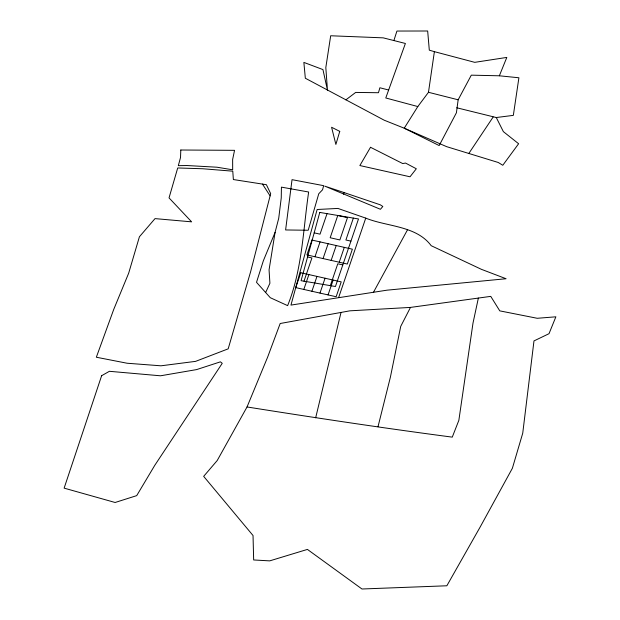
<?xml version="1.0" encoding="UTF-8"?>
<svg xmlns="http://www.w3.org/2000/svg" width="620" height="620" viewBox="0 0 620 620"><rect width="100%" height="100%" fill="white"/><g stroke="black" fill="none" stroke-linecap="round" stroke-linejoin="round"><path stroke-width="0.93" d="M456.731 107.772L496.279 117.529L513.337 115.367L518.901 77.771L499.356 75.795L471.301 75.16L458.157 99.797L456.413 112.763L439.169 145.568L404.232 128.201L384.237 120.218L305.335 78.236L303.87 62.403L322.942 69.579L327.469 90.226L325.818 67.572L330.685 35.766L383.214 37.851L405.395 43.47L385.779 97.976L417.818 106.555L428.482 92.295L434.387 51.654L429.304 50.166L427.668 31L396.924 31.047L393.886 40.556M275.071 232.43L269.065 269.894L269.909 283.247L265.647 292.524L270.289 297.701L287.626 305.637C302.273 269.537 303.064 230.082 308.651 192.014L281.433 187.132L281.248 197.889L278.721 218.279L275.071 232.43L263.376 260.71L256.517 282.325L265.647 292.524M478.369 298.057L472.998 323.097L458.854 420.329L452.267 437.131C383.718 428.141 315.324 417.81 247.039 406.96L217.209 460.528L203.67 476.354L253.03 535.517L253.665 559.961L269.7 560.875L307.419 549.413L361.971 589L446.85 585.776L480.167 527.008L512.376 468.271L522.738 433.194L533.975 340.923L549.01 333.692L555.869 316.812L537.23 318.285L499.782 310.868L490.746 296.368L410.471 307.412L349.874 310.829L280.178 323.508L267.638 357.112L247.039 406.96M315.665 417.795L340.969 312.681M378.006 426.738L390.383 377.216L400.721 326.391L410.471 307.412M270.103 195.866L250.643 271.637L228.183 348.843L195.618 361.359L160.952 365.808L127.108 363.235L96.348 357.228L113.716 309.458L128.673 273.188L139.415 236.77L155.023 218.612L191.626 221.844L169.035 197.889L177.708 167.966L202.709 168.749L232.779 171.182L233.368 179.544L266.391 184.698L270.676 193.626L270.103 195.866L262.469 184.086M303.986 281.185L311.922 257.935L307.574 256.959M327.035 213.644L320.036 234.166L314.185 232.841M303.823 289.439L308.892 274.575M314.983 256.75L320.052 241.885M311.906 291.26L316.975 276.404M323.059 258.571L328.135 243.714M319.982 293.089L325.058 278.225M331.142 260.4L336.218 245.536M330.321 285.642L337.776 263.779L342.813 264.918M353.369 218.093L345.898 240.002L350.928 241.141M328.065 294.911L333.142 280.054M339.225 262.221L344.301 247.365M338.714 297.313L365.746 218.124C387.105 226.804 416.214 225.556 431.187 245.69L481.384 269.32L506.075 278.737L386.996 290.175L290.958 305.094L317.138 209.498L337.931 208.429L365.746 218.124M499.356 75.795L506.804 57.42L474.742 62.341L434.387 51.654M373.403 292.408L407.487 229.834M343.418 194.184L344.309 192.65L380.269 204.809L382.819 206.46L380.44 209.289L324.748 186.132L344.309 192.65M417.818 106.555L404.232 128.201L446.617 146.653L498.255 162.487L502.789 165.269L518.622 143.739L503.37 131.642L496.279 117.529M468.844 153.434L493.148 117.025M345.906 99.835L355.686 92.419L378.464 92.729L379.874 87.761L388.616 90.008M428.482 92.295L458.157 99.797M180.808 150.009L180.521 157.519L178.328 165.656L187.147 165.54L216.969 167.214L232.678 169.803L232.639 159.472L234.546 150.334L180.808 150.009M290.865 188.813L285.611 229.958L308.202 230.253L318.765 193.742L322.532 189.805L323.663 185.667L292.036 179.668L290.865 188.813M319.773 212.42L301.08 280.697L335.443 286.502L358.5 218.961L319.773 212.42M339.752 131.37L335.877 144.452L331.584 127.255L339.752 131.37M101.633 375.704L64.131 488.134L115.118 502.487L136.702 495.636L154.791 465.302L222.239 363.328L220.418 361.84L196.664 369.582L160.495 375.798L109.407 371.303L101.633 375.704M300.816 272.754L295.74 287.61L336.149 296.74L341.217 281.875L300.816 272.754M311.969 240.064L306.9 254.921L347.308 264.043L352.377 249.186L311.969 240.064M337.776 215.458L330.173 237.747L339.869 239.94L347.479 217.651L337.776 215.458M370.52 147.281L359.863 165.548L410.029 176.785L416.322 168.764L405.503 163.06L402.721 163.556L370.52 147.281"/></g></svg>
